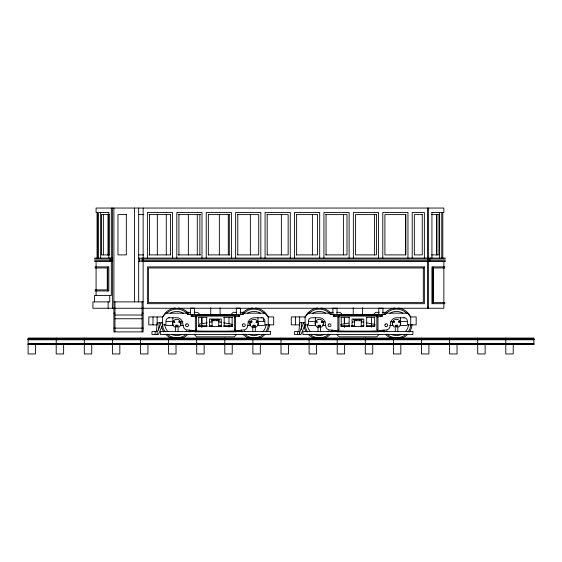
<?xml version="1.0" encoding="UTF-8"?>
<svg xmlns="http://www.w3.org/2000/svg" width="562" height="562" viewBox="0 0 562 562"><rect width="100%" height="100%" fill="white"/><g stroke="black" fill="none" stroke-linecap="round" stroke-linejoin="round"><path stroke-width="0.84" d="M201.856 325.51L201.856 327.14L201.856 317.333L201.856 323.874M156.412 331.58L157.156 322.778L162.615 322.778M158.603 330.315L159.25 322.778M298.9 331.58L299.651 322.778L305.103 322.778M301.162 329.48L301.738 322.778M161.245 322.778L157.437 331.58L151.958 331.58L151.958 334.502L158.442 334.502L162.615 324.871L162.615 316.933L165.952 313.182L186.205 313.182L188.291 314.432L242.559 314.432L244.646 313.182L264.892 313.182L268.236 316.933L268.236 324.871M303.733 322.778L299.925 331.58L294.446 331.58L294.446 334.502L300.93 334.502L305.103 324.871L305.103 316.933L308.44 313.182L328.693 313.182L330.779 314.432L385.047 314.432L387.134 313.182L407.38 313.182L410.724 316.933L410.724 324.871M230.778 314.727L233.167 312.346L236.623 312.346M236.3 334.762L234.213 336.849L196.637 336.849L194.55 334.762M373.273 314.727L375.655 312.346L379.111 312.346M378.788 334.762L376.702 336.849L339.125 336.849L337.038 334.762M239.096 315.387L238.555 316.329L239.637 316.329M382.125 316.329L381.043 316.329L381.043 315.703L382.125 315.703M247.99 321.9L250.427 321.38L249.865 323.466L250.427 325.553L247.182 325.553M390.478 321.9L392.915 321.38L392.353 323.466L392.915 325.553L389.67 325.553M108.937 212.485L98.54 212.485L98.54 258.084M431.862 212.485L441.76 212.485L441.76 258.084M442.568 212.485L443.854 212.485L443.854 208.045L96.081 208.045L96.081 212.485L97.367 212.485L97.367 258.084M109.506 214.607L101.385 214.607L101.385 254.902L109.506 254.902M138.652 214.607L143.746 214.607M148.839 214.607L170.518 214.607M178.154 214.607L200.676 214.607M208.319 214.607L229.991 214.607M237.628 214.607L258.717 214.607L258.717 254.902L237.628 254.902M266.943 214.607L288.144 214.607L288.144 254.902L266.943 254.902M296.258 214.607L317.572 214.607L317.572 254.902L296.258 254.902M325.567 214.607L346.993 214.607L346.993 254.902L325.567 254.902M431.63 214.607L438.957 214.607L438.957 254.902L431.63 254.902M138.652 254.902L143.746 254.902M148.839 254.902L170.518 254.902M178.154 254.902L200.676 254.902M208.319 254.902L229.991 254.902M94.493 258.084L112.386 258.084M138.681 258.084L140.268 258.084L140.268 259.075L139.474 259.075L139.474 260.663L140.268 260.663L140.268 261.463L138.681 261.463M445.441 258.084L141.547 258.084L141.547 259.075L445.441 259.075M94.493 259.075L112.386 259.075M94.493 260.67L112.386 260.67M445.441 260.67L141.547 260.663L141.547 261.463L445.441 261.463M94.493 261.463L112.386 261.463M95.02 266.894L108.817 266.894L108.817 290.954L95.02 290.954M444.914 266.894L431.932 266.894L431.932 303.677L444.914 303.677M95.02 267.955L107.272 267.955L107.272 289.894L95.02 289.894M433.197 267.955L444.914 267.955M113.903 301.892L143.134 301.892M433.197 302.616L444.914 302.616M186.444 312.346L190.799 312.346M194.227 312.346L197.683 312.346L200.065 314.727M240.051 312.346L243.543 312.346M329.796 312.346L333.287 312.346M336.715 312.346L340.172 312.346L342.553 314.727M382.539 312.346L386.031 312.346M113.903 313.139L114.964 313.139M142.074 313.139L143.134 313.139M114.964 315.015L142.074 315.015M196.637 316.104L234.213 316.104L234.213 315.268L196.637 315.268L196.574 316.385L195.927 316.757L191.108 316.385L191.108 315.64L191.754 315.268L196.574 315.64M339.125 316.104L376.702 316.104L376.702 315.268L339.125 315.268L339.062 316.385L338.415 316.757L333.596 316.385L333.596 315.64L334.242 315.268L339.062 315.64M162.615 316.933L148.811 316.933L148.811 324.871L157.156 324.871M268.236 316.933L273.687 316.933L273.687 324.871L264.892 324.871L264.892 321.113A3.337 3.337 0 0 0 261.555 317.769M305.103 316.933L291.299 316.933L291.299 324.871L299.651 324.871L299.651 316.933M410.724 316.933L416.175 316.933L416.175 324.871L407.38 324.871L407.38 321.113A3.337 3.337 0 0 0 404.043 317.769M195.492 317.059L196.363 317.059M234.487 317.059L235.352 317.059M337.98 317.059L338.851 317.059M376.976 317.059L377.84 317.059M198.435 317.354L207.111 317.354M223.739 317.354L232.415 317.354M340.923 317.354L349.599 317.354M366.227 317.354L374.903 317.354M168.776 317.769L176.805 317.769A5.873 5.873 0 0 1 182.657 322.714L183.226 326.269A4.356 4.356 0 0 0 187.076 329.908L198.723 331.13L232.12 331.13L243.775 329.908A4.356 4.356 0 0 0 247.624 326.269L248.186 322.714A5.873 5.873 0 0 1 254.038 317.769L262.075 317.769M404.563 317.769L396.526 317.769A5.873 5.873 0 0 0 390.674 322.714L390.112 326.269A4.356 4.356 0 0 1 386.263 329.908L374.615 331.13L341.211 331.13L329.564 329.908A4.356 4.356 0 0 1 325.714 326.269L325.145 322.714A5.873 5.873 0 0 0 319.293 317.769L311.784 317.769A3.337 3.337 0 0 0 308.44 321.113L308.44 324.871L305.103 324.871M114.964 318.759L142.074 318.759M211.249 319.441L219.602 319.441M353.737 319.441L362.09 319.441M166.373 321.38L173.194 321.38L172.632 323.466L173.194 325.553L166.373 325.553M264.477 321.38L257.656 321.38L258.218 323.466L257.656 325.553L264.477 325.553M308.861 321.38L315.682 321.38L315.12 323.466L315.682 325.553L308.861 325.553M406.965 321.38L400.144 321.38L400.706 323.466L400.144 325.553L406.965 325.553M212.085 321.949L209.998 321.949L209.998 322.363M218.766 321.949L220.852 321.949L220.852 322.363M354.573 321.949L352.486 321.949L352.486 322.363M361.254 321.949L363.34 321.949L363.34 322.363M207.216 322.778L199.559 324.035L199.559 324.45M223.634 322.778L232.682 324.45M366.122 322.778L375.17 324.45M340.656 324.45L348.314 323.199L348.314 322.778M162.615 324.871L165.952 324.871L165.952 321.113A3.337 3.337 0 0 1 169.295 317.769M183.669 325.553L180.423 325.553L180.985 323.466L180.423 321.38L182.854 321.9M325.342 325.553L322.911 325.553L323.473 323.466L322.911 321.38L325.342 321.9M198.421 325.7L206.964 325.7M209.521 325.7L212.085 325.7M218.766 325.7L221.33 325.7M223.887 325.7L232.429 325.7M340.909 325.7L349.452 325.7M351.159 325.7L354.573 325.7M361.254 325.7L363.818 325.7M366.375 325.7L374.917 325.7M198.505 326.536L207.181 326.536M208.916 326.536L221.934 326.536M223.669 326.536L232.345 326.536M340.993 326.536L349.669 326.536M351.405 326.536L363.754 326.536L363.754 319.026L352.065 319.026L352.065 326.536M366.157 326.536L374.833 326.536M113.903 328.138L143.134 328.138M195.492 329.908L196.363 329.908M234.487 329.908L235.352 329.908M337.98 329.908L338.851 329.908M376.976 329.908L377.84 329.908M189.9 331.32L201.856 331.32M228.994 331.32L240.915 331.32M332.388 331.32L344.344 331.32M371.482 331.32L383.403 331.32M194.55 331.84L236.3 331.84M337.038 331.84L378.788 331.84M28.1 338.486L533.9 338.486M28.1 339.631L533.9 339.638M28.1 339.729L533.9 339.715M28.1 343.515L533.9 343.515M28.1 344.106L533.9 344.134M28.1 344.197L533.9 344.211M28.1 344.408L533.9 344.408L533.9 338.064L28.1 338.05L28.1 353.955L35.525 353.955L35.525 344.408M513.225 344.408L513.225 353.955L505.8 353.955L505.8 339.743M505.8 338.064L505.8 339.631M485.125 344.408L485.125 353.955L477.7 353.955L477.7 339.743M477.7 338.064L477.7 339.631M457.025 344.408L457.025 353.955L449.6 353.955L449.6 339.743M449.6 338.064L449.6 339.631M443.854 261.463L443.854 266.894M443.854 267.955L443.854 302.616M443.854 303.677L443.854 308.25L92.899 308.25L92.899 301.892L109.738 301.892L109.738 295.528M442.821 212.485L442.821 258.084M439.632 212.485L439.632 258.084M436.948 214.607L436.948 254.902M436.555 214.607L436.555 254.902M433.478 267.955L433.478 302.616M432.993 266.894L432.993 303.677M432.417 267.955L432.417 302.616M431.932 212.485L431.932 258.084M430.197 258.084L430.197 259.075M430.197 260.67L430.197 261.463M429.403 259.075L429.403 260.67M428.925 344.408L428.925 353.955L421.5 353.955L421.5 339.743M428.609 208.045L428.609 308.25M427.549 208.045L427.549 308.25M424.366 258.084L424.366 212.485L412.206 212.485L412.206 258.084M421.5 338.064L421.5 339.631M407.963 258.084L407.963 212.485L382.785 212.485L382.785 258.084M405.42 214.607L405.42 254.902M400.825 344.408L400.825 353.955L393.4 353.955L393.4 339.743M400.495 317.769L400.495 321.38M397.784 331.58L397.784 325.243L395.276 325.243L395.276 331.58M393.4 338.064L393.4 339.631M382.961 314.432L382.961 308.173L378.788 308.173L378.788 314.432M378.542 258.084L378.542 212.485L353.358 212.485L353.358 258.084M374.615 317.354L374.615 326.536M374.404 214.607L374.404 254.902M372.725 344.408L372.725 353.955L365.3 353.955L365.3 339.743M371.482 317.333L371.482 327.14M366.677 317.354L366.677 326.536M365.3 338.064L365.3 339.631M362.595 307.751L362.595 314.432M361.668 319.441L361.668 320.691L354.158 320.691L354.158 319.441M361.254 320.691L361.254 326.536M359.582 319.441L359.582 320.691M356.245 319.441L356.245 320.691M354.573 320.691L354.573 326.536M353.231 307.751L353.231 314.432M349.114 258.084L349.114 212.485L323.93 212.485L323.93 258.084M349.142 317.354L349.142 326.536M344.625 344.408L344.625 353.955L337.2 353.955L337.2 339.743M343.396 214.607L343.396 254.902M341.211 317.354L341.211 326.536M337.2 338.064L337.2 339.631M337.038 314.432L337.038 308.173L332.866 308.173L332.866 314.432M326.051 214.607L326.051 254.902M320.551 331.58L320.551 325.243L318.043 325.243L318.043 331.58M319.687 258.084L319.687 212.485L294.509 212.485L294.509 258.084M316.525 344.408L316.525 353.955L309.1 353.955L309.1 339.743M315.331 317.769L315.331 321.38M312.388 214.607L312.388 254.902M309.1 338.064L309.1 339.631M299.701 331.58L299.701 334.502M299.406 331.58L299.406 334.502M297.656 331.58L297.656 334.502M296.624 214.607L296.624 254.902M295.472 316.933L295.472 324.871M290.266 258.084L290.266 212.485L265.081 212.485L265.081 258.084M288.425 344.408L288.425 353.955L281 353.955L281 339.743M281.372 214.607L281.372 254.902M281 338.064L281 339.631M267.203 214.607L267.203 254.902M263.43 317.769L263.43 321.38M260.838 258.084L260.838 212.485L235.654 212.485L235.654 258.084M260.325 344.408L260.325 353.955L252.9 353.955L252.9 339.743M258.007 317.769L258.007 321.38M255.296 331.58L255.296 325.243L252.788 325.243L252.788 331.58M252.9 338.064L252.9 339.631M250.364 214.607L250.364 254.902M240.473 314.432L240.473 308.173L236.3 308.173L236.3 314.432M237.775 214.607L237.775 254.902M232.225 344.408L232.225 353.955L224.8 353.955L224.8 339.743M232.12 317.354L232.12 326.536M231.411 258.084L231.411 212.485L206.226 212.485L206.226 258.084M229.289 214.607L229.289 254.902M228.994 317.333L228.994 323.874M228.994 325.51L228.994 327.14M228.291 214.607L228.291 254.902M224.8 338.064L224.8 339.631M224.189 317.354L224.189 326.536M221.266 326.536L221.266 319.026L209.577 319.026L209.577 326.536M220.107 307.751L220.107 314.432M219.349 214.607L219.349 254.902M219.18 319.441L219.18 320.691L211.67 320.691L211.67 319.441M218.766 320.691L218.766 326.536M217.094 319.441L217.094 320.691M213.757 319.441L213.757 320.691M212.085 320.691L212.085 326.536M210.743 307.751L210.743 314.432M208.347 214.607L208.347 254.902M206.654 317.354L206.654 326.536M204.125 344.408L204.125 353.955L196.7 353.955L196.7 339.743M201.99 258.084L201.99 212.485L176.805 212.485L176.805 258.084M199.868 214.607L199.868 254.902M198.723 317.354L198.723 326.536M197.283 214.607L197.283 254.902M196.7 338.064L196.7 339.631M194.55 314.432L194.55 308.173L190.377 308.173L190.377 314.432M188.34 214.607L188.34 254.902M178.927 214.607L178.927 254.902M178.063 331.58L178.063 325.243L175.555 325.243L175.555 331.58M176.025 344.408L176.025 353.955L168.6 353.955L168.6 339.743M172.843 317.769L172.843 321.38M172.562 258.084L172.562 212.485L147.377 212.485L147.377 258.084M170.441 214.607L170.441 254.902M168.6 338.064L168.6 339.631M166.268 214.607L166.268 254.902M157.332 214.607L157.332 254.902M157.212 331.58L157.212 334.502M157.156 316.933L157.156 324.176M155.168 331.58L155.168 334.502M152.983 316.933L152.983 324.871M149.499 214.607L149.499 254.902M147.925 344.408L147.925 353.955L140.5 353.955L140.5 339.743M143.134 208.045L143.134 331.882L113.903 331.882L113.903 208.045M142.341 259.075L142.341 260.663M142.074 301.892L142.074 331.882M140.5 338.064L140.5 339.631M138.681 208.045L138.681 301.892M134.437 208.045L134.437 301.892M119.825 344.408L119.825 353.955L112.4 353.955L112.4 339.743M114.964 301.892L114.964 331.882M112.386 208.045L112.386 308.25M112.4 338.064L112.4 339.631M111.325 208.045L111.325 295.528L94.493 295.528L94.493 301.892M110.531 259.075L110.531 260.67M109.738 258.084L109.738 259.075M109.738 260.67L109.738 261.463M109.119 214.607L109.119 254.902M108.817 212.485L108.817 258.084M108.143 301.892L108.143 308.25M108.002 214.241L108.002 255.45M107.756 266.894L107.756 290.954M103.38 214.607L103.38 254.902M100.675 212.485L100.675 258.084M97.114 212.485L97.114 258.084M96.081 261.463L96.081 266.894M96.081 267.955L96.081 289.894M96.081 290.954L96.081 295.528M91.725 344.408L91.725 353.955L84.3 353.955L84.3 339.743M84.3 338.064L84.3 339.631M63.625 344.408L63.625 353.955L56.2 353.955L56.2 339.743M56.2 338.064L56.2 339.631M318.577 327.583A4.173 4.173 0 0 1 315.809 321.176A4.173 4.173 0 0 1 322.785 321.176A4.173 4.173 0 0 1 320.017 327.583M394.44 327.084A4.173 4.173 0 0 1 393.33 320.783A4.173 4.173 0 0 1 399.73 320.783A4.173 4.173 0 0 1 398.62 327.084M332.1 329.992A14.373 14.373 0 0 1 330.927 331.917M328.911 334.151A14.373 14.373 0 0 1 309.683 334.151M307.667 331.917A14.373 14.373 0 0 1 304.941 324.211M309.135 313.308A14.373 14.373 0 0 1 330.47 314.432M329.072 330.568A12.083 12.083 0 0 1 328.11 331.742M324.436 334.404A12.083 12.083 0 0 1 314.158 334.404M310.484 331.742A12.083 12.083 0 0 1 307.238 324.218M312.816 313.266A12.083 12.083 0 0 1 325.777 313.266M330.28 334.453A15.532 15.532 0 0 1 324.098 338.24M314.495 338.24A15.532 15.532 0 0 1 308.313 334.453M306.276 331.931A15.532 15.532 0 0 1 304.105 326.705M305.11 317.158A15.532 15.532 0 0 1 317.678 308.025M320.916 308.025A15.532 15.532 0 0 1 331.861 314.341M410.878 324.211A14.373 14.373 0 0 1 408.153 331.917M406.143 334.151A14.373 14.373 0 0 1 386.916 334.151M384.9 331.917A14.373 14.373 0 0 1 383.727 329.992M385.356 314.432A14.373 14.373 0 0 1 406.691 313.308M408.588 324.218A12.083 12.083 0 0 1 405.343 331.742M401.668 334.404A12.083 12.083 0 0 1 391.384 334.404M387.717 331.742A12.083 12.083 0 0 1 386.754 330.568M390.049 313.266A12.083 12.083 0 0 1 403.01 313.266M412.037 324.274A15.532 15.532 0 0 1 409.55 331.931M407.513 334.453A15.532 15.532 0 0 1 401.331 338.24M391.728 338.24A15.532 15.532 0 0 1 385.546 334.453M383.509 331.931A15.532 15.532 0 0 1 382.694 330.519M383.965 314.341A15.532 15.532 0 0 1 394.91 308.025M398.149 308.025A15.532 15.532 0 0 1 410.717 317.158M174.719 327.084A4.173 4.173 0 0 1 173.609 320.783A4.173 4.173 0 0 1 180.009 320.783A4.173 4.173 0 0 1 178.899 327.084M253.322 327.583A4.173 4.173 0 0 1 250.554 321.176A4.173 4.173 0 0 1 257.529 321.176A4.173 4.173 0 0 1 254.762 327.583M189.612 329.992A14.373 14.373 0 0 1 188.439 331.917M186.422 334.151A14.373 14.373 0 0 1 167.195 334.151M165.179 331.917A14.373 14.373 0 0 1 162.453 324.211M166.647 313.308A14.373 14.373 0 0 1 187.982 314.432M186.584 330.568A12.083 12.083 0 0 1 185.622 331.742M181.947 334.404A12.083 12.083 0 0 1 171.663 334.404M167.996 331.742A12.083 12.083 0 0 1 164.75 324.218M170.328 313.266A12.083 12.083 0 0 1 183.289 313.266M190.644 330.519A15.532 15.532 0 0 1 189.83 331.931M187.792 334.453A15.532 15.532 0 0 1 181.61 338.24M172.007 338.24A15.532 15.532 0 0 1 165.825 334.453M163.788 331.931A15.532 15.532 0 0 1 161.617 326.705M162.622 317.158A15.532 15.532 0 0 1 175.189 308.025M178.428 308.025A15.532 15.532 0 0 1 189.373 314.341M268.39 324.211A14.373 14.373 0 0 1 265.664 331.917M263.655 334.151A14.373 14.373 0 0 1 244.428 334.151M242.412 331.917A14.373 14.373 0 0 1 241.238 329.992M242.868 314.432A14.373 14.373 0 0 1 264.203 313.308M266.1 324.218A12.083 12.083 0 0 1 262.854 331.742M259.18 334.404A12.083 12.083 0 0 1 248.896 334.404M245.229 331.742A12.083 12.083 0 0 1 244.266 330.568M247.561 313.266A12.083 12.083 0 0 1 260.522 313.266M269.549 324.274A15.532 15.532 0 0 1 267.484 331.236M265.025 334.453A15.532 15.532 0 0 1 258.843 338.24M249.24 338.24A15.532 15.532 0 0 1 243.058 334.453M241.477 314.341A15.532 15.532 0 0 1 252.422 308.025M255.661 308.025A15.532 15.532 0 0 1 268.229 317.158M344.344 325.51L344.344 327.14L344.344 325.51M344.344 317.333L344.344 323.874L344.344 317.333M186.022 324.162L185.579 325.222L186.022 326.283L187.076 326.719L188.137 326.283L188.572 325.222L188.137 324.162L187.076 323.726L186.022 324.162M242.714 324.162L242.278 325.222L242.714 326.283L243.775 326.719L244.828 326.283L245.271 325.222L244.828 324.162L243.775 323.726L242.714 324.162M328.51 324.162L328.067 325.222L328.51 326.283L329.564 326.719L330.625 326.283L331.06 325.222L330.625 324.162L329.564 323.726L328.51 324.162M385.202 324.162L384.766 325.222L385.202 326.283L386.263 326.719L387.316 326.283L387.759 325.222L387.316 324.162L386.263 323.726L385.202 324.162M174.304 321.323L173.7 321.675L174.304 322.721L174.908 322.37L174.304 321.323M179.313 321.323L178.709 321.675L179.313 322.721L179.917 322.37L179.313 321.323M191.754 315.387L191.213 315.703L191.754 316.638L192.295 316.329L191.754 315.387M176.805 325.665L176.201 326.712L176.805 327.063L177.416 326.009L176.805 325.665M195.927 315.703L195.927 316.329L195.927 315.703M195.927 330.639L195.927 331.264L195.927 330.639M234.923 315.268L234.277 315.64L234.277 316.385L234.923 316.757L239.742 316.385L239.742 315.64L239.096 315.268L238.45 315.64L234.923 315.268M234.923 315.703L234.923 316.329L234.923 315.703M234.923 330.639L234.923 331.264L234.923 330.639M251.537 321.323L250.933 322.37L251.537 322.721L252.141 321.675L251.537 321.323M256.546 321.323L255.942 322.37L256.546 322.721L257.15 322.37L256.546 321.323M254.038 325.665L253.434 326.009L254.038 327.063L254.649 326.712L254.038 325.665M316.792 321.323L316.188 321.675L316.792 322.721L317.397 322.37L316.792 321.323M321.801 321.323L321.197 321.675L321.801 322.721L322.405 322.37L321.801 321.323M334.242 315.387L333.702 315.703L334.242 316.638L334.783 316.329L334.242 315.387M319.293 325.665L318.689 326.712L319.293 327.063L319.904 326.009L319.293 325.665M338.415 315.703L338.415 316.329L338.415 315.703M338.415 330.639L338.415 331.264L338.415 330.639M377.411 315.268L376.765 315.64L376.765 316.385L377.411 316.757L382.23 316.385L382.23 315.64L381.584 315.268L380.938 315.64L377.411 315.268M377.411 315.703L377.411 316.329L377.411 315.703M377.411 330.639L377.411 331.264L377.411 330.639M394.025 321.323L393.421 322.37L394.025 322.721L394.629 321.675L394.025 321.323M399.034 321.323L398.43 321.675L399.034 322.721L399.638 322.37L399.034 321.323M396.526 325.665L395.922 326.009L396.526 327.063L397.137 326.712L396.526 325.665M126.317 214.607L117.971 214.607L117.971 254.902L126.317 254.902L126.317 214.607M376.421 214.607L355.479 214.607L355.479 254.902L376.421 254.902L376.421 214.607M405.848 214.607L384.9 214.607L384.9 254.902L405.848 254.902L405.848 214.607M422.245 214.607L414.327 214.607L414.327 254.902L422.245 254.902L422.245 214.607M424.366 266.894L147.377 266.894L147.377 303.677L424.366 303.677L424.366 266.894M423.305 267.955L148.438 267.955L148.438 302.616L423.305 302.616L423.305 267.955M196.482 317.474L195.372 317.474L195.372 329.494L196.482 329.494L196.482 317.474M235.478 317.474L234.368 317.474L234.368 329.494L235.478 329.494L235.478 317.474M338.97 317.474L337.86 317.474L337.86 329.494L338.97 329.494L338.97 317.474M377.966 317.474L376.856 317.474L376.856 329.494L377.966 329.494L377.966 317.474M270.406 331.58L160.444 331.58L160.444 334.502L270.406 334.502L270.406 331.58M412.894 331.58L302.932 331.58L302.932 334.502L412.894 334.502L412.894 331.58M533.9 339.455L28.1 339.455L533.9 339.511"/></g></svg>
